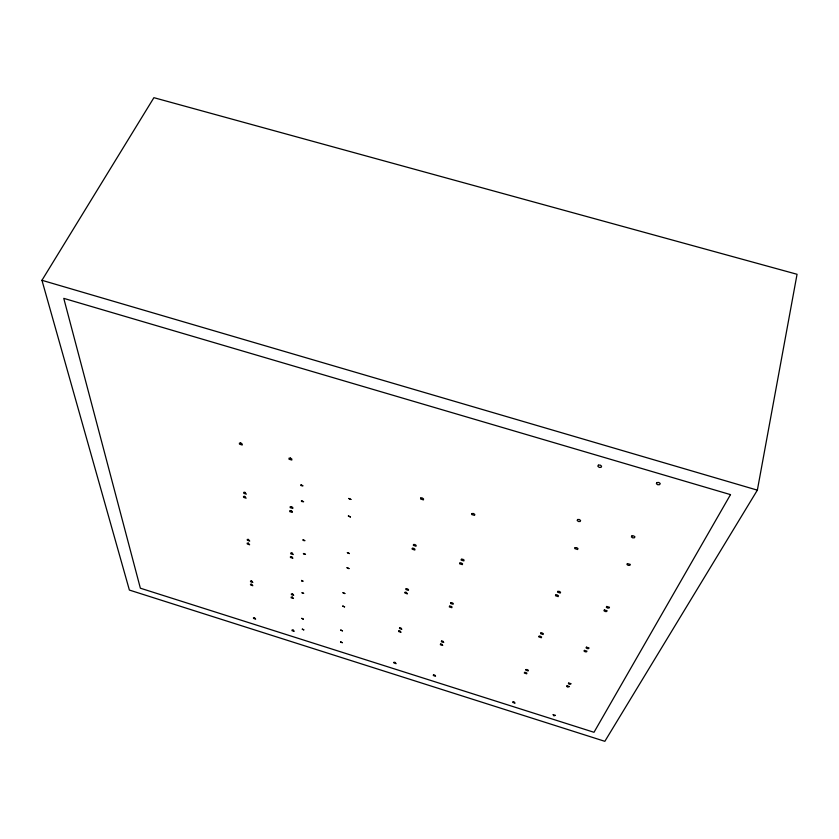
<?xml version="1.0" encoding="UTF-8"?>
<svg xmlns="http://www.w3.org/2000/svg" width="839" height="839" viewBox="0 0 839 839"><rect width="100%" height="100%" fill="white"/><g stroke="black" fill="none" stroke-linecap="round" stroke-linejoin="round"><path stroke-width="1.26" d="M757.355 490.144L797.05 274.28L153.904 97.681L41.95 280.299L129.384 590.069L604.846 741.319L757.355 490.144L41.95 280.299M340.582 641.929L342.27 642.664L340.582 641.929M340.739 630.079L342.469 630.834L340.739 630.079M342.784 606.073L344.577 606.87L342.784 606.073M343.004 592.733L344.839 593.54L343.004 592.733M347.042 567.73L348.961 568.59L347.042 567.73M347.377 552.66L349.339 553.541L347.377 552.66M348.374 515.995L350.44 516.95L348.374 515.995M348.772 498.471L350.88 499.457L348.772 498.471M394.005 662.349L393.911 662.946L396.081 663.68L395.138 662.411L394.005 662.349M398.829 630.897L398.724 631.568L401.011 632.333L400.025 630.949L398.829 630.897M399.605 627.834L399.511 628.505L401.808 629.281L400.811 627.887L399.605 627.834M405.08 592.292L404.964 593.058L407.408 593.865L406.359 592.324L405.08 592.292M406.066 588.789L405.95 589.555L408.404 590.373L408.52 589.607L407.355 588.821L406.066 588.789M412.327 548.307L412.19 549.178L414.802 550.027L414.938 549.167L413.7 548.297L412.327 548.307M413.512 544.511L413.375 545.381L416.008 546.241L416.144 545.371L414.896 544.501L413.512 544.511M420.748 497.988L420.591 498.985L423.401 499.897L423.559 498.89L422.237 497.936L420.748 497.988M433.469 674.944L433.344 675.531L435.546 676.192L434.644 674.976L433.469 674.944M440.527 644.09L440.37 644.74L442.709 645.432L441.765 644.1L440.527 644.09M441.534 641.08L441.377 641.741L443.726 642.443L442.782 641.101L441.534 641.08M449.515 606.198L449.347 606.943L451.833 607.677L452.011 606.933L450.847 606.188L449.515 606.198M450.763 602.769L450.595 603.514L453.091 604.248L453.27 603.493L452.106 602.759L450.763 602.769M459.898 563.011L459.699 563.86L462.362 564.626L462.562 563.777L461.335 562.969L459.898 563.011M461.377 559.277L461.177 560.137L463.852 560.913L464.061 560.053L462.813 559.235L461.377 559.277M471.917 513.573L471.686 514.559L474.549 515.366L474.78 514.391L473.469 513.489L471.917 513.573M577.589 519.519L577.201 520.537L578.501 521.522L580.189 521.491L580.578 520.474L579.277 519.488L577.589 519.519M598.354 465.152L597.903 466.337L599.287 467.428L601.123 467.344L601.573 466.169L600.189 465.068L598.354 465.152M513.028 701.876L512.807 702.432L515.01 703.187L514.244 701.97L513.028 701.876M524.564 672.406L524.323 673.035L526.651 673.811L526.902 673.193L525.854 672.479L524.564 672.406M526.032 669.543L525.78 670.172L528.13 670.959L528.381 670.33L527.332 669.616L526.032 669.543M539.099 636.214L538.816 636.916L541.312 637.745L541.595 637.032L540.484 636.266L539.099 636.214M540.872 632.931L540.589 633.655L543.095 634.483L543.378 633.76L542.267 632.984L540.872 632.931M555.806 594.924L555.491 595.732L558.155 596.613L558.48 595.795L557.306 594.956L555.806 594.924M557.862 591.369L557.536 592.187L560.221 593.068L560.557 592.25L559.372 591.39L557.862 591.369M575.093 547.636L574.725 548.58L577.599 549.514L577.977 548.57L576.718 547.636L575.093 547.636M631.872 535.932L631.4 536.929L632.69 537.862L634.441 537.789L634.913 536.792L633.623 535.869L631.872 535.932M656.927 482.572L656.381 483.736L657.745 484.764L659.664 484.648L660.209 483.484L658.835 482.456L656.927 482.572M553.184 714.692L553.908 715.856L555.428 715.363L553.184 714.692M567.017 685.841L566.724 686.459L567.762 687.11L569.398 686.543L567.017 685.841M568.716 683.04L568.423 683.659L569.471 684.32L571.107 683.743L568.716 683.04M584.405 650.393L584.07 651.085L585.171 651.809L586.597 651.83L586.943 651.137L584.405 650.393M586.44 647.184L586.104 647.886L587.206 648.61L588.653 648.631L588.999 647.928L586.44 647.184M604.374 609.943L603.986 610.74L605.15 611.526L606.702 611.526L607.09 610.729L604.374 609.943M606.723 606.461L606.335 607.268L607.509 608.065L609.072 608.055L609.46 607.247L606.723 606.461M627.404 563.588L626.964 564.511L628.201 565.381L629.89 565.339L630.33 564.416L627.404 563.588M730.496 494.622L594.002 732.29L140.365 588.202L63.764 298.359L730.496 494.622M301.211 484.879L300.635 485.11L301.243 485.708L303.015 485.823L301.211 484.879M301.872 500.81L301.306 501.03L301.904 501.596L303.634 501.732L301.872 500.81M303.309 539.792L302.774 539.98L303.34 540.505L304.977 540.652L303.309 539.792M303.875 553.499L303.351 553.667L303.907 554.18L305.511 554.327L303.875 553.499M301.6 580.452L301.631 581.081L303.173 581.238L301.6 580.452M302.166 592.586L302.197 593.194L303.708 593.362L302.166 592.586M301.788 618.364L303.267 619.098L301.788 618.364M302.313 629.145L303.77 629.858L302.313 629.145M290.399 458.073L289.015 458.199L289.046 459.248L291.825 460.034L291.804 458.996L290.399 458.073M240.73 443.002L239.409 443.097L239.503 444.156L242.219 445.027L242.135 443.978L240.73 443.002M291.469 506.662L290.179 506.746L290.2 507.658L292.801 508.413L292.79 507.501L291.469 506.662M291.007 510.647L289.717 510.731L289.738 511.633L292.329 512.377L292.308 511.475L291.007 510.647M244.915 492.346L243.677 492.399L243.761 493.322L246.309 494.161L244.915 492.346M244.726 496.394L243.499 496.447L243.572 497.359L246.11 498.198L244.726 496.394M291.972 552.995L290.755 553.037L290.776 553.834L293.22 554.548L291.972 552.995M291.636 556.666L290.441 556.708L290.451 557.505L292.884 558.208L291.636 556.666M292.517 593.876L291.374 593.897L291.395 594.599L293.681 595.281L292.517 593.876M292.297 597.095L291.164 597.106L291.185 597.808L293.461 598.48L292.297 597.095M248.407 539.425L247.253 539.435L247.327 540.253L249.707 541.04L248.407 539.425M248.334 543.158L247.18 543.169L247.253 543.976L249.623 544.763L248.334 543.158M293.084 630.058L292.014 630.047L292.024 630.676L294.185 631.327L293.084 630.058M251.595 580.987L250.504 580.976L250.567 581.689L252.812 582.444L251.595 580.987M251.595 584.269L250.504 584.248L250.567 584.961L252.801 585.706L251.595 584.269M254.5 617.787L253.472 617.756L253.525 618.395L255.643 619.109L254.5 617.787"/></g></svg>
